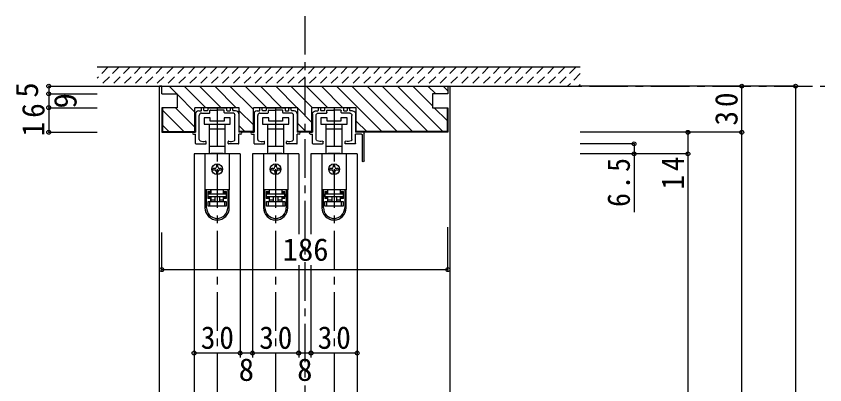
# Model space of a CAD drawing. Units: millimetres at full size, sheet at 1:5; some dimension numbers follow another scale. Extents: x -973 to 977, y -701 to 696.
# Drawn here: x -559 to -33, y -242 to -2 of the extents above; entities that cross this region are included whole.
import ezdxf
from ezdxf.enums import TextEntityAlignment as Align

# ---------------------------------------------------------------- set-up
doc = ezdxf.new("R2010")
doc.units = ezdxf.units.MM
doc.header["$LTSCALE"] = 5
doc.header["$PDMODE"] = 32
doc.header["$PDSIZE"] = 2.5
doc.linetypes.add('CHAIN1', pattern=[8, 5, -1, 1, -1])
doc.linetypes.add('DASHED1', pattern=[1.8, 1.2, -0.6])
for name, color, linetype in [('0-0_補助線', 3, 'Continuous'), ('0-1_通り芯', 4, 'CHAIN1'), ('0-4_枠', 3, 'Continuous'), ('0-6_扉', 6, 'Continuous'), ('0-7_金物', 7, 'Continuous'), ('0-B_寸法', 7, 'Continuous'), ('0-C_ハッチ', 4, 'Continuous')]:
    doc.layers.add(name, color=color, linetype=linetype)
doc.styles.add('ＭＳ ゴシック', font='')
doc.styles.get('ＭＳ ゴシック').set_extended_font_data('MS Gothic')

# ---------------------------------------------------------------- blocks, each defined once
blk = doc.blocks.new('下荷重(戸車)')
at = {"layer": '0-7_金物'}
for p, q in [((8.5, 37.107), (4.5, 37.107)), ((5.25, 30.107), (5.25, 33.107)), ((-5.25, 30.107), (0, 30.107)), ((0, 30.107), (5.25, 30.107)), ((5.25, 18.507), (5.25, 30.107)), ((0, 18.507), (-5.25, 18.507)), ((-5.25, 18.507), (-5.25, 14.107)), ((5.25, 18.507), (0, 18.507)), ((5.25, 14.107), (5.25, 18.507)), ((7.9, 13.807), (-7.9, 13.807)), ((-7.9, 13.807), (-7.9, -9.493)), ((-5.25, 14.107), (-4, 14.107)), ((-4, 14.107), (-4, 13.807)), ((4, 14.107), (-4, 14.107)), ((4, 14.107), (5.25, 14.107)), ((4, 13.807), (4, 14.107)), ((7.9, 13.807), (7.9, -9.493)), ((-0.5, 6.307), (-0.5, 5.307)), ((0.5, 5.307), (0.5, 6.307)), ((-1.5, 4.307), (-2.5, 4.307)), ((-2.5, 3.307), (-1.5, 3.307)), ((-0.5, 2.307), (-0.5, 1.307)), ((0.5, 1.307), (0.5, 2.307)), ((2.5, 4.307), (1.5, 4.307)), ((1.5, 3.307), (2.5, 3.307)), ((7.9, -9.493), (-7.9, -9.493)), ((-7.9, -9.493), (-7.9, -9.593)), ((-6.9, -9.593), (-7.9, -9.593)), ((-7.9, -9.593), (-7.9, -21.293)), ((-4.2, -9.593), (-6.9, -9.593)), ((-6.9, -21.293), (-6.9, -9.593)), ((-4.9, -9.593), (-4.9, -9.493)), ((-4.2, -9.593), (-4.2, -10.593)), ((-4, -11.693), (-4, -9.493)), ((4, -9.493), (4, -11.693)), ((6.9, -9.593), (4.2, -9.593)), ((4.2, -10.593), (4.2, -9.593)), ((4.9, -9.493), (4.9, -9.593)), ((6.9, -9.593), (6.9, -21.293)), ((7.9, -9.593), (6.9, -9.593)), ((7.9, -9.493), (7.9, -9.593)), ((7.9, -21.293), (7.9, -9.593)), ((-6.1, -10.593), (-6.1, -15.293)), ((-6.1, -10.593), (-4.2, -10.593)), ((-6.1, -14.293), (-4.2, -14.293)), ((-4.2, -15.293), (-6.1, -15.293)), ((-5.9, -11.693), (-5.9, -12.193)), ((-4, -11.693), (-5.9, -11.693)), ((-5.9, -12.193), (5.9, -12.193)), ((-5.9, -14.193), (-5.9, -12.193)), ((5.9, -14.193), (-5.9, -14.193)), ((-4.2, -14.293), (-4.2, -15.293)), ((-4.2, -15.293), (-4.2, -17.193)), ((-4, -16.193), (-4, -14.193)), ((-1.5, -14.193), (-1.5, -17.193)), ((1.5, -14.193), (1.5, -17.193)), ((5.9, -11.693), (4, -11.693)), ((4.2, -11.593), (4.2, -10.593)), ((4.2, -10.593), (6.1, -10.593)), ((6.1, -11.593), (4.2, -11.593)), ((6.1, -15.293), (4.2, -15.293)), ((4.2, -17.193), (4.2, -15.293)), ((5.9, -12.193), (5.9, -11.693)), ((5.9, -12.193), (5.9, -14.193)), ((6.1, -15.293), (6.1, -10.593)), ((-5.9, -17.193), (-4.9, -17.193)), ((-4.9, -17.193), (4.9, -17.193)), ((-4.9, -17.193), (-4.9, -20.193)), ((4.9, -20.193), (-4.9, -20.193)), ((1.5, -16.193), (4, -16.193)), ((4.9, -17.193), (5.9, -17.193)), ((5.9, -17.193), (5.9, -20.193))]:
    blk.add_line(p, q, dxfattribs=at)
for points in [[(-8.5, 33.107), (0, 33.107), (8.5, 33.107), (8.5, 37.107)], [(4.5, 37.107), (4.5, 35.107), (-4.5, 35.107), (-4.5, 37.107), (-8.5, 37.107), (-8.5, 33.107)], [(-5.25, 33.107), (-5.25, 30.107), (-5.25, 18.507)], [(-4.2, -10.593), (-4.2, -11.593), (-6.1, -11.593)], [(4, -14.193), (4, -16.193), (4, -17.193)], [(4.2, -15.293), (4.2, -14.293), (6.1, -14.293)], [(-4.9, -20.193), (-5.9, -20.193), (-5.9, -17.193)], [(-4, -17.193), (-4, -16.193), (-1.5, -16.193)], [(5.9, -20.193), (4.9, -20.193), (4.9, -17.193)]]:
    blk.add_lwpolyline(points, dxfattribs=at)
blk.add_circle((0, 3.807), 3.5, dxfattribs=at)
for centre, radius, start, end in [((-1.5, 5.307), 1, 270, 0), ((0, 6.307), 0.5, 90, 180), ((0, 6.307), 0.5, 0, 90), ((1.5, 5.307), 1, 180, 270), ((-2.5, 3.807), 0.5, 90, 180), ((-2.5, 3.807), 0.5, 180, 270), ((-1.5, 2.307), 1, 0, 90), ((0, 1.307), 0.5, 180, 270), ((0, 1.307), 0.5, 270, 0), ((1.5, 2.307), 1, 90, 180), ((2.5, 3.807), 0.5, 0, 90), ((2.5, 3.807), 0.5, 270, 0), ((0, -21.293), 7.9, 180, 0), ((0, -21.293), 6.9, 180, 0)]:
    blk.add_arc(centre, radius, start, end, dxfattribs=at)
blk = doc.blocks.new('02')
at = {"layer": '0-B_寸法'}
for p, q in [((-12, 6.623), (-10.45, 6.623)), ((-10.15, 6.923), (-10.15, 8.323)), ((-8.95, 8.623), (-9.85, 8.623)), ((-8.65, 6.923), (-8.65, 8.323)), ((-6.45, 6.623), (-8.35, 6.623)), ((-6.15, 8.323), (-6.15, 6.923)), ((-5.85, 8.623), (5.85, 8.623)), ((-4.65, 5.423), (-4.65, 6.823)), ((-4.35, 7.123), (-0.3, 7.123)), ((0, 7.423), (-0.3, 7.123)), ((0, 7.423), (0.3, 7.123)), ((4.35, 7.123), (0.3, 7.123)), ((4.65, 5.423), (4.65, 6.823)), ((6.15, 8.323), (6.15, 6.923)), ((6.45, 6.623), (8.35, 6.623)), ((8.65, 6.923), (8.65, 8.323)), ((8.95, 8.623), (9.85, 8.623)), ((10.15, 6.923), (10.15, 8.323)), ((12, 6.623), (10.45, 6.623)), ((-14, 4.623), (-14, -7.377)), ((-11.6, -11.949), (-11.6, 3.623)), ((-10.15, 5.123), (-4.95, 5.123)), ((10.15, 5.123), (4.95, 5.123)), ((11.6, -11.949), (11.6, 3.623)), ((14, 4.623), (14, -7.377)), ((-15.4, -7.377), (-14, -7.377)), ((-15.4, -8.577), (-14, -8.577)), ((-14, -14.577), (-14, -8.577)), ((15.4, -7.377), (14, -7.377)), ((15.4, -8.577), (14, -8.577)), ((14, -14.577), (14, -8.577)), ((-13.7, -14.877), (-7.45, -14.877)), ((-7.15, -14.577), (-7.15, -13.502)), ((7.15, -14.577), (7.15, -13.502)), ((13.7, -14.877), (7.45, -14.877))]:
    blk.add_line(p, q, dxfattribs=at)
for centre, radius, start, end in [((-12, 4.623), 2, 90, 180), ((-10.45, 6.923), 0.3, 270, 0), ((-9.85, 8.323), 0.3, 90, 180), ((-8.95, 8.323), 0.3, 0, 90), ((-8.35, 6.923), 0.3, 180, 270), ((-6.45, 6.923), 0.3, 270, 0), ((-5.85, 8.323), 0.3, 90, 180), ((-4.95, 5.423), 0.3, 270, 0), ((-4.35, 6.823), 0.3, 90, 180), ((4.35, 6.823), 0.3, 0, 90), ((4.95, 5.423), 0.3, 180, 270), ((5.85, 8.323), 0.3, 0, 90), ((6.45, 6.923), 0.3, 180, 270), ((8.35, 6.923), 0.3, 270, 0), ((8.95, 8.323), 0.3, 90, 180), ((9.85, 8.323), 0.3, 0, 90), ((10.45, 6.923), 0.3, 180, 270), ((12, 4.623), 2, 0, 90), ((-10.15, 3.623), 1.5, 90, 180), ((10.15, 3.623), 1.5, 0, 90), ((-15.4, -7.977), 0.6, 90, 180), ((-15.4, -7.977), 0.6, 180, 270), ((15.4, -7.977), 0.6, 0, 90), ((15.4, -7.977), 0.6, 270, 0), ((-13.7, -14.577), 0.3, 180, 270), ((-10.6, -11.949), 1, 180, 243.25632), ((-8.8, -8.377), 5, 243.25632, 284.75682), ((-7.45, -13.502), 0.3, 0, 104.75682), ((-7.45, -14.577), 0.3, 270, 0), ((7.45, -13.502), 0.3, 75.24318, 180), ((7.45, -14.577), 0.3, 180, 270), ((8.8, -8.377), 5, 255.24318, 296.74368), ((10.6, -11.949), 1, 296.74368, 0), ((13.7, -14.577), 0.3, 270, 0)]:
    blk.add_arc(centre, radius, start, end, dxfattribs=at)
blk = doc.blocks.new('03')
at = {"layer": '0-B_寸法'}
for p, q in [((-13.079, 5.476), (-13.079, -6.524)), ((-11.079, 7.476), (-9.529, 7.476)), ((-9.229, 7.776), (-9.229, 9.176)), ((-9.229, 5.976), (-4.029, 5.976)), ((-8.029, 9.476), (-8.929, 9.476)), ((-7.729, 7.776), (-7.729, 9.176)), ((-5.529, 7.476), (-7.429, 7.476)), ((-5.229, 9.176), (-5.229, 7.776)), ((-4.929, 9.476), (6.771, 9.476)), ((-3.729, 6.276), (-3.729, 7.676)), ((-3.429, 7.976), (0.621, 7.976)), ((0.921, 8.276), (0.621, 7.976)), ((0.921, 8.276), (1.221, 7.976)), ((5.271, 7.976), (1.221, 7.976)), ((5.571, 6.276), (5.571, 7.676)), ((11.071, 5.976), (5.871, 5.976)), ((7.071, 9.176), (7.071, 7.776)), ((7.371, 7.476), (9.271, 7.476)), ((9.571, 7.776), (9.571, 9.176)), ((9.871, 9.476), (10.771, 9.476)), ((11.071, 7.776), (11.071, 9.176)), ((12.921, 7.476), (11.371, 7.476)), ((14.921, 5.476), (14.921, -6.524)), ((-10.679, -11.096), (-10.679, 4.476)), ((12.521, -11.096), (12.521, 4.476)), ((-18.679, -25.124), (-18.679, -7.024)), ((-18.179, -6.524), (-13.079, -6.524)), ((-17.479, -25.124), (-17.479, -8.224)), ((-16.979, -7.724), (-13.079, -7.724)), ((-13.079, -13.724), (-13.079, -7.724)), ((16.321, -6.524), (14.921, -6.524)), ((16.321, -7.724), (14.921, -7.724)), ((14.921, -13.724), (14.921, -7.724)), ((-12.779, -14.024), (-6.529, -14.024)), ((-6.229, -13.724), (-6.229, -12.649)), ((8.071, -13.724), (8.071, -12.649)), ((14.621, -14.024), (8.371, -14.024))]:
    blk.add_line(p, q, dxfattribs=at)
for centre, radius, start, end in [((-11.079, 5.476), 2, 90, 180), ((-9.229, 4.476), 1.5, 90, 180), ((-9.529, 7.776), 0.3, 270, 0), ((-8.929, 9.176), 0.3, 90, 180), ((-8.029, 9.176), 0.3, 0, 90), ((-7.429, 7.776), 0.3, 180, 270), ((-5.529, 7.776), 0.3, 270, 0), ((-4.929, 9.176), 0.3, 90, 180), ((-4.029, 6.276), 0.3, 270, 0), ((-3.429, 7.676), 0.3, 90, 180), ((5.271, 7.676), 0.3, 0, 90), ((5.871, 6.276), 0.3, 180, 270), ((6.771, 9.176), 0.3, 0, 90), ((7.371, 7.776), 0.3, 180, 270), ((9.271, 7.776), 0.3, 270, 0), ((9.871, 9.176), 0.3, 90, 180), ((10.771, 9.176), 0.3, 0, 90), ((11.371, 7.776), 0.3, 180, 270), ((11.071, 4.476), 1.5, 0, 90), ((12.921, 5.476), 2, 0, 90), ((-18.179, -7.024), 0.5, 90, 180), ((-16.979, -8.224), 0.5, 90, 180), ((16.321, -7.124), 0.6, 0, 90), ((16.321, -7.124), 0.6, 270, 0), ((-12.779, -13.724), 0.3, 180, 270), ((-9.679, -11.096), 1, 180, 243.25632), ((-7.879, -7.524), 5, 243.25632, 284.75682), ((-6.529, -12.649), 0.3, 0, 104.75682), ((-6.529, -13.724), 0.3, 270, 0), ((8.371, -12.649), 0.3, 75.24318, 180), ((8.371, -13.724), 0.3, 180, 270), ((9.721, -7.524), 5, 255.24318, 296.74368), ((11.521, -11.096), 1, 296.74368, 0), ((14.621, -13.724), 0.3, 270, 0), ((-18.079, -25.124), 0.6, 180, 0)]:
    blk.add_arc(centre, radius, start, end, dxfattribs=at)

msp = doc.modelspace()

# ---------------------------------------------------------------- linework, layer by layer
at = {"layer": '0-0_補助線'}
for p, q in [((-413.947, -62), (-442.747, -62)), ((-442.747, -78), (-442.747, -62)), ((-375.947, -62), (-404.747, -62)), ((-404.747, -78), (-404.747, -62)), ((-375.947, -78), (-375.947, -62)), ((-337.947, -62), (-366.747, -62)), ((-366.747, -78), (-366.747, -62)), ((-337.947, -78), (-337.947, -62)), ((-404.747, -77.5), (-413.947, -77.5)), ((-366.747, -77.5), (-375.947, -77.5)), ((-366.747, -78), (-375.947, -78))]:
    msp.add_line(p, q, dxfattribs=at)
at = {"layer": '0-0_補助線', "color": 6}
for p, q in [((-413.347, -92), (-443.347, -92)), ((-375.347, -92), (-405.347, -92)), ((-337.347, -92), (-367.347, -92))]:
    msp.add_line(p, q, dxfattribs=at)
at = {"layer": '0-0_補助線'}
msp.add_lwpolyline([(-404.747, -78), (-413.947, -78), (-413.947, -62)], dxfattribs=at)
at = {"layer": '0-1_通り芯'}
for p, q in [((-371.347, -2.5), (-371.347, -577.5)), ((-506.347, -48), (-33.347, -48)), ((-428.347, -62), (-428.347, -567.5)), ((-390.347, -62), (-390.347, -567.5)), ((-352.347, -62), (-352.347, -567.5))]:
    msp.add_line(p, q, dxfattribs=at)
at = {"layer": '0-4_枠', "color": 4}
for p, q in [((-464.347, -48), (-465.847, -48)), ((-465.847, -309.75), (-465.847, -48)), ((-278.347, -48), (-276.847, -48)), ((-276.847, -309.75), (-276.847, -48))]:
    msp.add_line(p, q, dxfattribs=at)
at = {"layer": '0-4_枠'}
for p, q in [((-464.347, -48), (-278.347, -48)), ((-464.347, -53), (-464.347, -48)), ((-278.347, -48), (-278.347, -53)), ((-464.347, -53), (-454.347, -53)), ((-454.347, -53), (-454.347, -62)), ((-288.347, -53), (-288.347, -62)), ((-278.347, -53), (-288.347, -53)), ((-464.347, -62), (-464.347, -78)), ((-454.347, -62), (-464.347, -62)), ((-463.847, -62), (-463.847, -77.5)), ((-288.347, -62), (-278.347, -62)), ((-278.847, -62), (-278.847, -77.5)), ((-278.347, -62), (-278.347, -78)), ((-464.347, -78), (-442.747, -78)), ((-463.847, -77.5), (-442.747, -77.5)), ((-278.847, -77.5), (-337.947, -77.5)), ((-278.347, -78), (-337.947, -78))]:
    msp.add_line(p, q, dxfattribs=at)
at = {"layer": '0-6_扉'}
for p, q in [((-443.347, -92), (-443.347, -309.75)), ((-413.347, -92), (-413.347, -224.5)), ((-405.347, -92), (-405.347, -224.5)), ((-375.347, -92), (-375.347, -144.304)), ((-367.347, -92), (-367.347, -144.304)), ((-337.347, -92), (-337.347, -309.75)), ((-375.347, -164.304), (-375.347, -224.5)), ((-367.347, -164.304), (-367.347, -224.5))]:
    msp.add_line(p, q, dxfattribs=at)
at = {"layer": '0-B_寸法', "color": 4, "linetype": 'DASHED1'}
for p, q in [((-499.136, -35.5), (-506.347, -42.711)), ((-492.065, -35.5), (-504.565, -48)), ((-484.994, -35.5), (-497.494, -48)), ((-477.923, -35.5), (-490.423, -48)), ((-470.852, -35.5), (-483.352, -48)), ((-463.781, -35.5), (-476.281, -48)), ((-456.71, -35.5), (-469.21, -48)), ((-449.638, -35.5), (-462.138, -48)), ((-442.567, -35.5), (-455.067, -48)), ((-435.496, -35.5), (-447.996, -48)), ((-428.425, -35.5), (-440.925, -48)), ((-421.354, -35.5), (-433.854, -48)), ((-414.283, -35.5), (-426.783, -48)), ((-407.212, -35.5), (-419.712, -48)), ((-400.141, -35.5), (-412.641, -48)), ((-393.07, -35.5), (-405.57, -48)), ((-385.999, -35.5), (-398.499, -48)), ((-378.928, -35.5), (-391.428, -48)), ((-371.857, -35.5), (-384.357, -48)), ((-364.786, -35.5), (-377.286, -48)), ((-357.715, -35.5), (-370.215, -48)), ((-350.644, -35.5), (-363.144, -48)), ((-343.572, -35.5), (-356.072, -48)), ((-336.501, -35.5), (-349.001, -48)), ((-329.43, -35.5), (-341.93, -48)), ((-322.359, -35.5), (-334.859, -48)), ((-315.288, -35.5), (-327.788, -48)), ((-308.217, -35.5), (-320.717, -48)), ((-301.146, -35.5), (-313.646, -48)), ((-294.075, -35.5), (-306.575, -48)), ((-287.004, -35.5), (-299.504, -48)), ((-279.933, -35.5), (-292.433, -48)), ((-272.862, -35.5), (-285.362, -48)), ((-265.791, -35.5), (-278.291, -48)), ((-258.72, -35.5), (-271.22, -48)), ((-251.649, -35.5), (-264.149, -48)), ((-244.578, -35.5), (-257.078, -48)), ((-237.506, -35.5), (-250.006, -48)), ((-230.435, -35.5), (-242.935, -48)), ((-223.364, -35.5), (-235.864, -48)), ((-216.293, -35.5), (-228.793, -48)), ((-209.222, -35.5), (-221.722, -48)), ((-202.151, -35.5), (-214.651, -48)), ((-195.08, -35.5), (-207.58, -48)), ((-192.347, -39.838), (-200.509, -48)), ((-192.347, -46.909), (-193.438, -48))]:
    msp.add_line(p, q, dxfattribs=at)
at = {"layer": '0-B_寸法', "color": 2}
for p, q in [((-506.347, -35.5), (-192.347, -35.5)), ((-506.347, -48), (-192.347, -48))]:
    msp.add_line(p, q, dxfattribs=at)
at = {"layer": '0-B_寸法', "color": 4}
for p, q in [((-537.847, -48), (-506.347, -48)), ((-537.847, -48), (-537.847, -53)), ((-52.347, -48), (-192.347, -48)), ((-87.347, -552.5), (-87.347, -48)), ((-52.347, -48), (-52.347, -567.5)), ((-537.847, -53), (-506.347, -53)), ((-537.847, -53), (-537.847, -62)), ((-537.847, -62), (-506.347, -62)), ((-537.847, -62), (-537.847, -78)), ((-537.847, -78), (-506.347, -78)), ((-87.347, -78), (-192.347, -78)), ((-122.347, -78), (-122.347, -547.5)), ((-157.347, -85.5), (-192.347, -85.5)), ((-157.347, -85.5), (-157.347, -129.994)), ((-122.347, -92), (-192.347, -92)), ((-278.347, -167.304), (-278.347, -139.746)), ((-464.347, -167.304), (-464.347, -143.246)), ((-278.347, -167.304), (-464.347, -167.304)), ((-413.347, -221.5), (-443.347, -221.5)), ((-405.347, -221.5), (-413.347, -221.5)), ((-375.347, -221.5), (-405.347, -221.5)), ((-367.347, -221.5), (-375.347, -221.5)), ((-337.347, -221.5), (-367.347, -221.5))]:
    msp.add_line(p, q, dxfattribs=at)
at = {"layer": '0-B_寸法'}
for p in [(-537.847, -48), (-87.347, -48), (-52.347, -48), (-537.847, -53), (-537.847, -62), (-537.847, -78), (-122.347, -78), (-87.347, -78), (-157.347, -85.5), (-157.347, -92), (-122.347, -92), (-464.347, -167.304), (-278.347, -167.304), (-443.347, -221.5), (-413.347, -221.5), (-405.347, -221.5), (-375.347, -221.5), (-367.347, -221.5), (-337.347, -221.5)]:
    msp.add_point(p, dxfattribs=at)
at = {"layer": '0-C_ハッチ'}
for p, q in [((-454.599, -53), (-459.599, -48)), ((-435.699, -62), (-449.699, -48)), ((-425.8, -62), (-439.8, -48)), ((-415.9, -62), (-429.9, -48)), ((-404.746, -63.255), (-420.001, -48)), ((-396.101, -62), (-410.101, -48)), ((-386.202, -62), (-400.202, -48)), ((-376.302, -62), (-390.302, -48)), ((-366.403, -62), (-380.403, -48)), ((-356.503, -62), (-370.503, -48)), ((-346.604, -62), (-360.604, -48)), ((-321.204, -77.5), (-350.704, -48)), ((-311.305, -77.5), (-340.805, -48)), ((-301.405, -77.5), (-330.905, -48)), ((-291.506, -77.5), (-321.006, -48)), ((-281.606, -77.5), (-311.106, -48)), ((-288.347, -60.86), (-301.207, -48)), ((-286.307, -53), (-291.307, -48)), ((-278.347, -51.061), (-281.408, -48)), ((-442.747, -64.852), (-454.347, -53.252)), ((-442.747, -74.751), (-455.498, -62)), ((-366.746, -71.556), (-375.946, -62.356)), ((-278.847, -70.36), (-287.207, -62)), ((-449.898, -77.5), (-463.847, -63.551)), ((-404.746, -73.154), (-413.947, -63.953)), ((-459.797, -77.5), (-463.847, -73.45)), ((-370.701, -77.5), (-375.945, -72.256)), ((-331.104, -77.5), (-337.946, -70.658)), ((-410.3, -77.5), (-413.947, -73.853))]:
    msp.add_line(p, q, dxfattribs=at)

# ---------------------------------------------------------------- block references
at = {"layer": '0-7_金物'}
for name, p in [('02', (-428.347, -70.623)), ('02', (-390.347, -70.623)), ('下荷重(戸車)', (-428.347, -105.807)), ('下荷重(戸車)', (-390.347, -105.807)), ('下荷重(戸車)', (-352.347, -105.807))]:
    msp.add_blockref(name, p, dxfattribs=at)
at = {"layer": '0-7_金物', "xscale": -1}
msp.add_blockref('03', (-351.426, -71.476), dxfattribs=at)

# ---------------------------------------------------------------- texts
at = {"layer": '0-B_寸法', "style": 'ＭＳ ゴシック'}
for s, p in [('5', (-540.347, -55.5)), ('9', (-515.347, -62.5))]:
    msp.add_text(s, height=14.66, rotation=90, dxfattribs=at).set_placement(p, align=Align.BOTTOM_LEFT)
for s, p in [('186', (-385.847, -165.921)), ('8', (-414.347, -244)), ('8', (-376.347, -244))]:
    msp.add_text(s, height=14.66, dxfattribs=at).set_placement(p, align=Align.BOTTOM_LEFT)
at = {"layer": '0-B_寸法', "char_height": 14.66, "attachment_point": 7, "rotation": 90, "style": 'ＭＳ ゴシック'}
for s, insert in [('\\T1.27;\\W0.95;30', (-89.847, -73.625)), ('\\T1.27;\\W0.95;16', (-540.347, -80.625)), ('\\T1.27;\\W0.95;14', (-124.847, -115.25)), ('\\T1.27;\\W0.9;6.5', (-159.847, -126.5))]:
    msp.add_mtext(s, dxfattribs=dict(at, insert=insert))
at = {"layer": '0-B_寸法', "char_height": 14.66, "attachment_point": 7, "style": 'ＭＳ ゴシック'}
for insert in [(-438.972, -219), (-400.972, -219), (-362.972, -219)]:
    msp.add_mtext('\\T1.27;\\W0.95;30', dxfattribs=dict(at, insert=insert))

doc.saveas('drawing.dxf')
